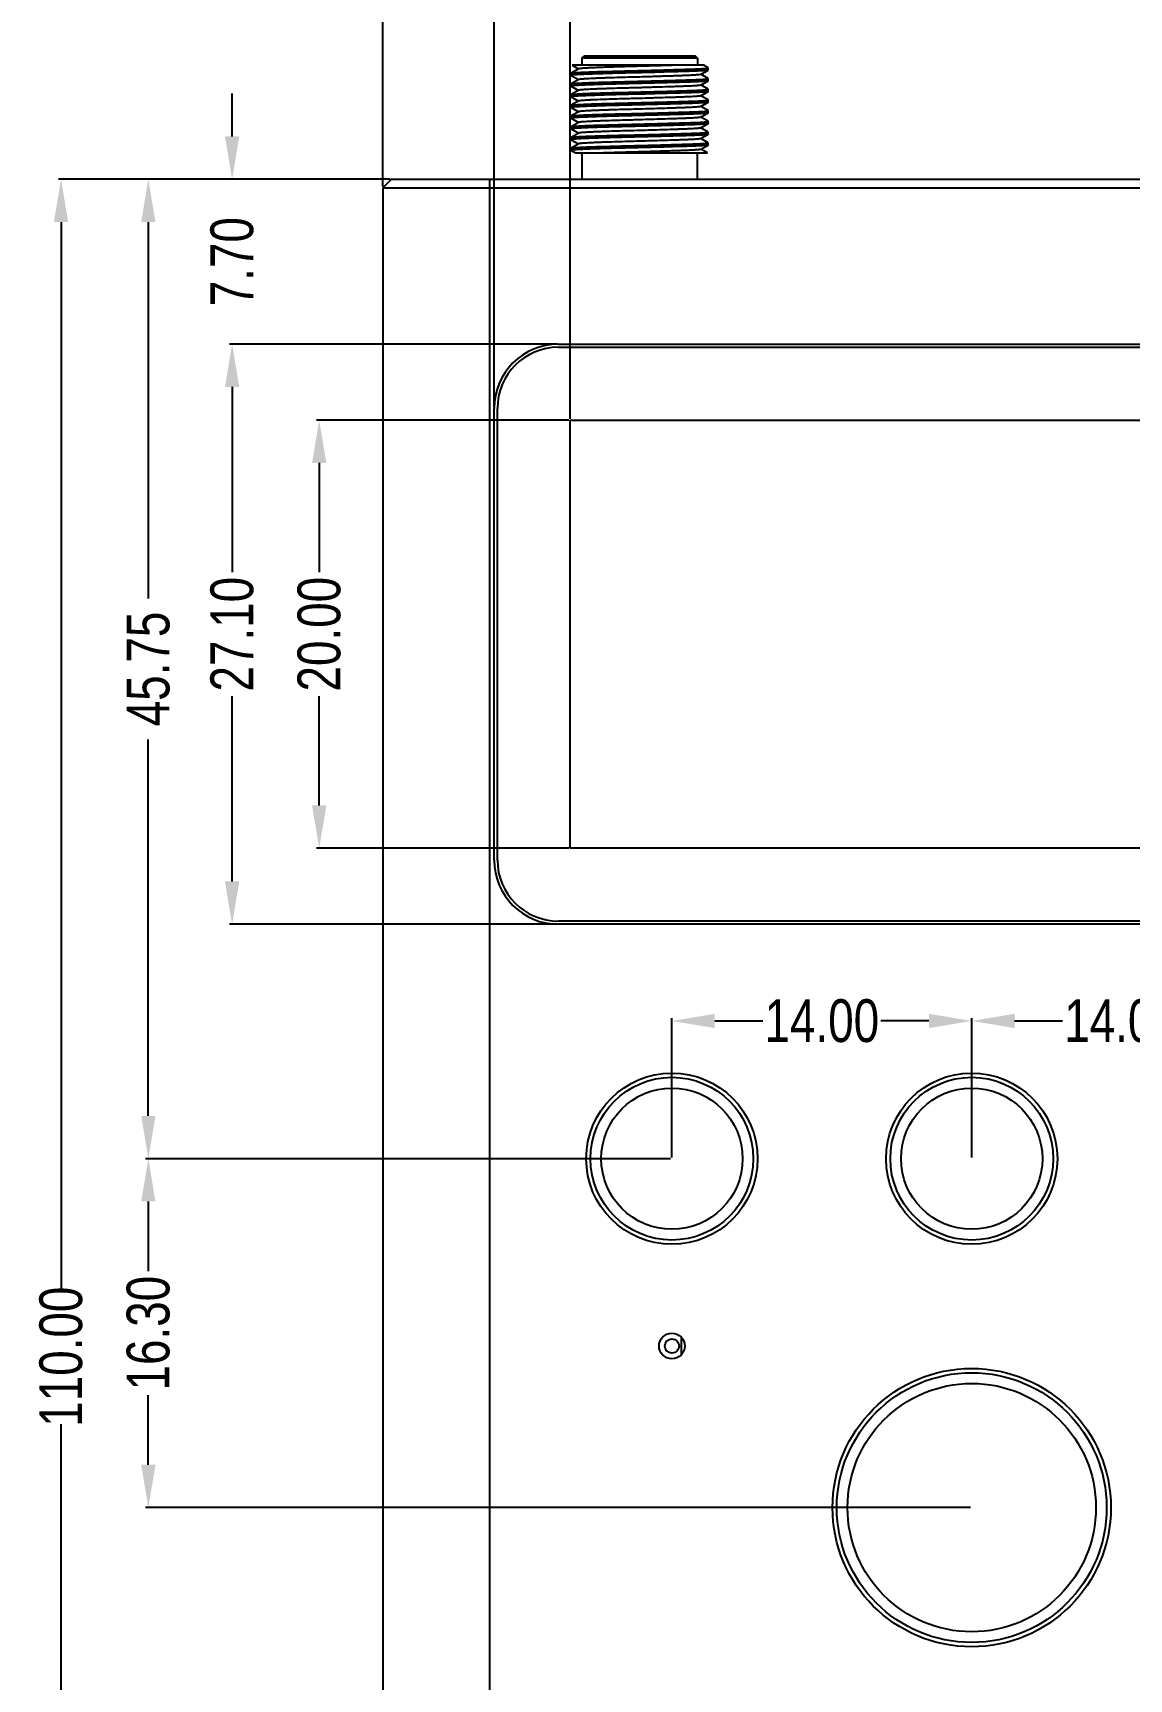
# Model space of a CAD drawing. Header units: inches. Extents: x 318 to 564, y -90 to 138.
# Drawn here: x 360.7 to 411.9, y -16 to 60.9 of the extents above; entities that cross this region are included whole.
import ezdxf

# ---------------------------------------------------------------- set-up
doc = ezdxf.new("R2010")
doc.units = ezdxf.units.IN
doc.header["$LTSCALE"] = 1.21
doc.header["$MEASUREMENT"] = 0
doc.header["$PDMODE"] = 3
doc.header["$PDSIZE"] = 0.3125
doc.layers.get('0').update_dxf_attribs({"linetype": 'CONTINUOUS'})
doc.layers.get('Defpoints').update_dxf_attribs({"linetype": 'CONTINUOUS'})
doc.layers.add('DIM', color=3, linetype='CONTINUOUS')
doc.layers.add('LAY0001', color=7, linetype='CONTINUOUS')
doc.styles.get("Standard").update_dxf_attribs({"font": 'txt', "width": 0.8})
doc.dimstyles.get("Standard").update_dxf_attribs({"dimtxt": 0.15625, "dimasz": 0.1875, "dimexe": 0.125, "dimexo": 0.0625, "dimgap": 0.09, "dimtad": 0, "dimtih": 1, "dimtoh": 1, "dimzin": 4, "dimdsep": 46, "dimtxsty": 'STANDARD', "dimblk": '_FILLED', "dimblk1": '_FILLED', "dimblk2": '_FILLED', "dimcen": 0.09, "dimazin": 1, "dimtp": 0.01, "dimtm": 0.01, "dimtfac": 1, "dimtofl": 0, "dimtmove": 0, "dimatfit": 3, "dimldrblk": '_FILLED', "dimfxl": 1, "dimtolj": 1, "dimtzin": 4, "dimarcsym": 0})

# ---------------------------------------------------------------- blocks, each defined once
blk = doc.blocks.new('_FILLED')
at = {"color": 0, "linetype": 'ByBlock'}
blk.add_solid([(0, 0), (-1, 0.167), (-1, -0.167)], dxfattribs=at)
blk = doc.blocks.new('*D10')
at = {"layer": 'Defpoints', "color": 0}
for p in [(377.431, 54.028), (369.993, 46.328), (385.231, 46.328)]:
    blk.add_point(p, dxfattribs=at)
at = {"layer": 'DIM', "color": 0, "lineweight": -2}
for p, q in [((369.993, 56.028), (369.993, 58.028)), ((377.368, 54.028), (369.868, 54.028)), ((385.168, 46.328), (369.868, 46.328)), ((369.993, 44.328), (369.993, 42.328))]:
    blk.add_line(p, q, dxfattribs=at)
at = {"layer": 'DIM', "color": 0, "lineweight": -2, "xscale": 2, "yscale": 2, "zscale": 2}
for p, rotation in [((369.993, 54.028), 270), ((369.993, 46.328), 90)]:
    blk.add_blockref('_FILLED', p, dxfattribs=dict(at, rotation=rotation))
at = {"layer": 'DIM', "color": 0, "insert": (369.993, 50.178), "char_height": 2, "attachment_point": 5, "rotation": 90}
blk.add_mtext('\\A1;7.70', dxfattribs=at)
blk = doc.blocks.new('*D11')
at = {"layer": 'Defpoints', "color": 0}
for p in [(385.781, 42.778), (374.06, 22.778), (385.781, 22.778)]:
    blk.add_point(p, dxfattribs=at)
at = {"layer": 'DIM', "color": 0, "lineweight": -2}
for p, q in [((385.718, 42.778), (373.935, 42.778)), ((374.06, 40.778), (374.06, 35.668)), ((374.06, 24.778), (374.06, 29.888)), ((385.718, 22.778), (373.935, 22.778))]:
    blk.add_line(p, q, dxfattribs=at)
at = {"layer": 'DIM', "color": 0, "lineweight": -2, "xscale": 2, "yscale": 2, "zscale": 2}
for p, rotation in [((374.06, 42.778), 90), ((374.06, 22.778), 270)]:
    blk.add_blockref('_FILLED', p, dxfattribs=dict(at, rotation=rotation))
at = {"layer": 'DIM', "color": 0, "insert": (374.06, 32.778), "char_height": 2, "attachment_point": 5, "rotation": 90}
blk.add_mtext('\\A1;20.00', dxfattribs=at)
blk = doc.blocks.new('*D12')
at = {"layer": 'Defpoints', "color": 0}
for p in [(385.231, 46.328), (369.993, 19.228), (385.231, 19.228)]:
    blk.add_point(p, dxfattribs=at)
at = {"layer": 'DIM', "color": 0, "lineweight": -2}
for p, q in [((385.168, 46.328), (369.868, 46.328)), ((369.993, 44.328), (369.993, 35.668)), ((369.993, 21.228), (369.993, 29.888)), ((385.168, 19.228), (369.868, 19.228))]:
    blk.add_line(p, q, dxfattribs=at)
at = {"layer": 'DIM', "color": 0, "lineweight": -2, "xscale": 2, "yscale": 2, "zscale": 2}
for p, rotation in [((369.993, 46.328), 90), ((369.993, 19.228), 270)]:
    blk.add_blockref('_FILLED', p, dxfattribs=dict(at, rotation=rotation))
at = {"layer": 'DIM', "color": 0, "insert": (369.993, 32.778), "char_height": 2, "attachment_point": 5, "rotation": 90}
blk.add_mtext('\\A1;27.10', dxfattribs=at)
blk = doc.blocks.new('*D13')
at = {"layer": 'Defpoints', "color": 0}
for p in [(366.081, 54.028), (377.431, 54.028), (390.531, 8.278)]:
    blk.add_point(p, dxfattribs=at)
at = {"layer": 'DIM', "color": 0, "lineweight": -2}
for p, q in [((377.368, 54.028), (365.956, 54.028)), ((366.081, 52.028), (366.081, 34.443)), ((366.081, 10.278), (366.081, 27.863)), ((390.468, 8.278), (365.956, 8.278))]:
    blk.add_line(p, q, dxfattribs=at)
at = {"layer": 'DIM', "color": 0, "lineweight": -2, "xscale": 2, "yscale": 2, "zscale": 2}
for p, rotation in [((366.081, 54.028), 90), ((366.081, 8.278), 270)]:
    blk.add_blockref('_FILLED', p, dxfattribs=dict(at, rotation=rotation))
at = {"layer": 'DIM', "color": 0, "insert": (366.081, 31.153), "char_height": 2, "attachment_point": 5, "rotation": 90}
blk.add_mtext('\\A1;45.75', dxfattribs=at)
blk = doc.blocks.new('*D80')
at = {"layer": 'Defpoints', "color": 0}
for p in [(366.081, 8.278), (390.531, 8.278), (404.531, -8.022)]:
    blk.add_point(p, dxfattribs=at)
at = {"layer": 'DIM', "color": 0, "lineweight": -2}
for p, q in [((390.468, 8.278), (365.956, 8.278)), ((366.081, 6.278), (366.081, 3.018)), ((366.081, -6.022), (366.081, -2.762)), ((404.468, -8.022), (365.956, -8.022))]:
    blk.add_line(p, q, dxfattribs=at)
at = {"layer": 'DIM', "color": 0, "lineweight": -2, "xscale": 2, "yscale": 2, "zscale": 2}
for p, rotation in [((366.081, 8.278), 90), ((366.081, -8.022), 270)]:
    blk.add_blockref('_FILLED', p, dxfattribs=dict(at, rotation=rotation))
at = {"layer": 'DIM', "color": 0, "insert": (366.081, 0.128), "char_height": 2, "attachment_point": 5, "rotation": 90}
blk.add_mtext('\\A1;16.30', dxfattribs=at)
blk = doc.blocks.new('*D81')
at = {"layer": 'Defpoints', "color": 0}
for p in [(377.431, 54.028), (362.005, -55.972), (377.431, -55.972)]:
    blk.add_point(p, dxfattribs=at)
at = {"layer": 'DIM', "color": 0, "lineweight": -2}
for p, q in [((377.368, 54.028), (361.88, 54.028)), ((362.005, 52.028), (362.005, 2.184)), ((362.005, -53.972), (362.005, -4.129)), ((377.368, -55.972), (361.88, -55.972))]:
    blk.add_line(p, q, dxfattribs=at)
at = {"layer": 'DIM', "color": 0, "lineweight": -2, "xscale": 2, "yscale": 2, "zscale": 2}
for p, rotation in [((362.005, 54.028), 90), ((362.005, -55.972), 270)]:
    blk.add_blockref('_FILLED', p, dxfattribs=dict(at, rotation=rotation))
at = {"layer": 'DIM', "color": 0, "insert": (362.005, -0.972), "char_height": 2, "attachment_point": 5, "rotation": 90}
blk.add_mtext('\\A1;110.00', dxfattribs=at)
blk = doc.blocks.new('*D82')
at = {"layer": 'Defpoints', "color": 0}
for p in [(423.281, 62.775), (385.781, 42.778), (423.281, 42.778)]:
    blk.add_point(p, dxfattribs=at)
at = {"layer": 'DIM', "color": 0, "lineweight": -2}
for p, q in [((385.781, 42.84), (385.781, 62.9)), ((387.781, 62.775), (401.374, 62.775)), ((421.281, 62.775), (407.687, 62.775)), ((423.281, 42.84), (423.281, 62.9))]:
    blk.add_line(p, q, dxfattribs=at)
at = {"layer": 'DIM', "color": 0, "lineweight": -2, "xscale": 2, "yscale": 2, "zscale": 2, "rotation": 180}
blk.add_blockref('_FILLED', (385.781, 62.775), dxfattribs=at)
at = {"layer": 'DIM', "color": 0, "lineweight": -2, "xscale": 2, "yscale": 2, "zscale": 2}
blk.add_blockref('_FILLED', (423.281, 62.775), dxfattribs=at)
at = {"layer": 'DIM', "color": 0, "insert": (404.531, 62.775), "char_height": 2, "attachment_point": 5}
blk.add_mtext('\\A1;37.50', dxfattribs=at)
blk = doc.blocks.new('*D83')
at = {"layer": 'Defpoints', "color": 0}
for p in [(426.831, 65.906), (382.231, 43.328), (426.831, 43.328)]:
    blk.add_point(p, dxfattribs=at)
at = {"layer": 'DIM', "color": 0, "lineweight": -2}
for p, q in [((382.231, 43.39), (382.231, 66.031)), ((384.231, 65.906), (401.374, 65.906)), ((424.831, 65.906), (407.687, 65.906)), ((426.831, 43.39), (426.831, 66.031))]:
    blk.add_line(p, q, dxfattribs=at)
at = {"layer": 'DIM', "color": 0, "lineweight": -2, "xscale": 2, "yscale": 2, "zscale": 2, "rotation": 180}
blk.add_blockref('_FILLED', (382.231, 65.906), dxfattribs=at)
at = {"layer": 'DIM', "color": 0, "lineweight": -2, "xscale": 2, "yscale": 2, "zscale": 2}
blk.add_blockref('_FILLED', (426.831, 65.906), dxfattribs=at)
at = {"layer": 'DIM', "color": 0, "insert": (404.531, 65.906), "char_height": 2, "attachment_point": 5}
blk.add_mtext('\\A1;44.60', dxfattribs=at)
blk = doc.blocks.new('*D84')
at = {"layer": 'Defpoints', "color": 0}
for p in [(432.031, 69.852), (377.031, 53.628), (432.031, 53.628)]:
    blk.add_point(p, dxfattribs=at)
at = {"layer": 'DIM', "color": 0, "lineweight": -2}
for p, q in [((377.031, 53.69), (377.031, 69.977)), ((432.031, 53.69), (432.031, 69.977)), ((379.031, 69.852), (401.507, 69.852)), ((430.031, 69.852), (407.554, 69.852))]:
    blk.add_line(p, q, dxfattribs=at)
at = {"layer": 'DIM', "color": 0, "lineweight": -2, "xscale": 2, "yscale": 2, "zscale": 2, "rotation": 180}
blk.add_blockref('_FILLED', (377.031, 69.852), dxfattribs=at)
at = {"layer": 'DIM', "color": 0, "lineweight": -2, "xscale": 2, "yscale": 2, "zscale": 2}
blk.add_blockref('_FILLED', (432.031, 69.852), dxfattribs=at)
at = {"layer": 'DIM', "color": 0, "insert": (404.531, 69.852), "char_height": 2, "attachment_point": 5}
blk.add_mtext('\\A1;55.00', dxfattribs=at)
blk = doc.blocks.new('*D85')
at = {"layer": 'Defpoints', "color": 0}
for p in [(404.531, 14.712), (390.531, 8.278), (404.531, 8.278)]:
    blk.add_point(p, dxfattribs=at)
at = {"layer": 'DIM', "color": 0, "lineweight": -2}
for p, q in [((390.531, 8.34), (390.531, 14.837)), ((392.531, 14.712), (394.774, 14.712)), ((402.531, 14.712), (400.287, 14.712)), ((404.531, 8.34), (404.531, 14.837))]:
    blk.add_line(p, q, dxfattribs=at)
at = {"layer": 'DIM', "color": 0, "lineweight": -2, "xscale": 2, "yscale": 2, "zscale": 2, "rotation": 180}
blk.add_blockref('_FILLED', (390.531, 14.712), dxfattribs=at)
at = {"layer": 'DIM', "color": 0, "lineweight": -2, "xscale": 2, "yscale": 2, "zscale": 2}
blk.add_blockref('_FILLED', (404.531, 14.712), dxfattribs=at)
at = {"layer": 'DIM', "color": 0, "insert": (397.531, 14.712), "char_height": 2, "attachment_point": 5}
blk.add_mtext('\\A1;14.00', dxfattribs=at)
blk = doc.blocks.new('*D86')
at = {"layer": 'Defpoints', "color": 0}
for p in [(418.531, 14.712), (404.531, 8.278), (418.531, 8.278)]:
    blk.add_point(p, dxfattribs=at)
at = {"layer": 'DIM', "color": 0, "lineweight": -2}
for p, q in [((404.531, 8.34), (404.531, 14.837)), ((406.531, 14.712), (408.774, 14.712)), ((416.531, 14.712), (414.287, 14.712)), ((418.531, 8.34), (418.531, 14.837))]:
    blk.add_line(p, q, dxfattribs=at)
at = {"layer": 'DIM', "color": 0, "lineweight": -2, "xscale": 2, "yscale": 2, "zscale": 2, "rotation": 180}
blk.add_blockref('_FILLED', (404.531, 14.712), dxfattribs=at)
at = {"layer": 'DIM', "color": 0, "lineweight": -2, "xscale": 2, "yscale": 2, "zscale": 2}
blk.add_blockref('_FILLED', (418.531, 14.712), dxfattribs=at)
at = {"layer": 'DIM', "color": 0, "insert": (411.531, 14.712), "char_height": 2, "attachment_point": 5}
blk.add_mtext('\\A1;14.00', dxfattribs=at)

msp = doc.modelspace()

# ---------------------------------------------------------------- linework, layer by layer
at = {"color": 7, "linetype": 'Continuous'}
for p, q in [((385.872, 59.356), (386.174, 59.182)), ((392.018, 59.356), (385.872, 59.356)), ((386.331, 59.678), (386.431, 59.778)), ((386.331, 59.678), (386.331, 59.356)), ((391.731, 59.678), (386.331, 59.678)), ((391.631, 59.778), (386.431, 59.778)), ((391.731, 59.678), (391.631, 59.778)), ((391.731, 59.678), (391.731, 59.356)), ((392.228, 59.235), (392.019, 59.356)), ((392.231, 59.232), (392.228, 59.235)), ((392.231, 59.132), (392.231, 59.232)), ((385.831, 58.982), (385.834, 58.985)), ((385.831, 58.882), (385.831, 58.982)), ((385.831, 58.882), (385.834, 58.878)), ((385.831, 58.482), (385.834, 58.485)), ((385.831, 58.382), (385.831, 58.482)), ((386.18, 59.186), (385.834, 58.985)), ((385.834, 58.878), (386.174, 58.682)), ((386.18, 58.686), (385.834, 58.485)), ((391.881, 58.928), (392.228, 59.128)), ((391.881, 58.428), (392.228, 58.628)), ((392.228, 58.735), (391.888, 58.932)), ((392.231, 59.132), (392.228, 59.128)), ((392.231, 58.732), (392.228, 58.735)), ((392.231, 58.632), (392.228, 58.628)), ((392.231, 58.632), (392.231, 58.732)), ((385.831, 58.382), (385.834, 58.378)), ((385.831, 57.982), (385.834, 57.985)), ((385.831, 57.882), (385.831, 57.982)), ((385.831, 57.882), (385.834, 57.878)), ((385.834, 58.378), (386.174, 58.182)), ((386.18, 58.186), (385.834, 57.985)), ((385.834, 57.878), (386.174, 57.682)), ((386.18, 57.686), (385.834, 57.485)), ((391.881, 57.928), (392.228, 58.128)), ((392.228, 58.235), (391.888, 58.432)), ((392.228, 57.735), (391.888, 57.932)), ((392.231, 58.232), (392.228, 58.235)), ((392.231, 58.132), (392.228, 58.128)), ((392.231, 57.732), (392.228, 57.735)), ((392.231, 58.132), (392.231, 58.232)), ((392.231, 57.632), (392.231, 57.732)), ((385.831, 57.482), (385.834, 57.485)), ((385.831, 57.382), (385.831, 57.482)), ((385.831, 57.382), (385.834, 57.378)), ((385.831, 56.982), (385.834, 56.985)), ((385.831, 56.882), (385.831, 56.982)), ((385.834, 57.378), (386.174, 57.182)), ((386.18, 57.186), (385.834, 56.985)), ((391.881, 57.428), (392.228, 57.628)), ((391.881, 56.928), (392.228, 57.128)), ((392.228, 57.235), (391.888, 57.432)), ((392.228, 56.735), (391.888, 56.932)), ((392.231, 57.632), (392.228, 57.628)), ((392.231, 57.232), (392.228, 57.235)), ((392.231, 57.132), (392.228, 57.128)), ((392.231, 57.132), (392.231, 57.232)), ((385.831, 56.882), (385.834, 56.878)), ((385.831, 56.482), (385.834, 56.485)), ((385.831, 56.382), (385.831, 56.482)), ((385.831, 56.382), (385.834, 56.378)), ((385.834, 56.878), (386.174, 56.682)), ((386.18, 56.686), (385.834, 56.485)), ((385.834, 56.378), (386.174, 56.182)), ((386.18, 56.186), (385.834, 55.985)), ((391.881, 56.428), (392.228, 56.628)), ((392.228, 56.235), (391.888, 56.432)), ((392.231, 56.732), (392.228, 56.735)), ((392.231, 56.632), (392.228, 56.628)), ((392.231, 56.232), (392.228, 56.235)), ((392.231, 56.632), (392.231, 56.732)), ((392.231, 56.132), (392.231, 56.232)), ((385.831, 55.982), (385.834, 55.985)), ((385.831, 55.882), (385.831, 55.982)), ((385.831, 55.882), (385.834, 55.878)), ((385.831, 55.482), (385.834, 55.485)), ((385.831, 55.382), (385.831, 55.482)), ((385.831, 55.382), (385.834, 55.378)), ((385.834, 55.878), (386.174, 55.682)), ((386.18, 55.686), (385.834, 55.485)), ((385.834, 55.378), (386.045, 55.256)), ((391.881, 55.928), (392.228, 56.128)), ((391.881, 55.428), (392.228, 55.628)), ((392.228, 55.735), (391.888, 55.932)), ((392.192, 55.256), (391.888, 55.432)), ((392.231, 56.132), (392.228, 56.128)), ((392.231, 55.732), (392.228, 55.735)), ((392.231, 55.632), (392.228, 55.628)), ((392.231, 55.632), (392.231, 55.732)), ((386.045, 55.256), (392.192, 55.256)), ((386.331, 55.256), (386.331, 54.028)), ((391.731, 54.028), (391.731, 55.256)), ((377.431, 54.028), (377.031, 53.628)), ((377.431, 54.028), (431.631, 54.028)), ((382.031, -55.972), (382.031, 54.028)), ((377.031, 53.628), (377.031, -55.572)), ((377.031, 53.628), (432.031, 53.628)), ((385.231, 46.328), (423.831, 46.328)), ((385.231, 46.178), (423.831, 46.178)), ((382.231, 22.228), (382.231, 43.328)), ((382.381, 22.228), (382.381, 43.328)), ((385.781, 22.778), (385.781, 42.778)), ((385.781, 42.778), (423.281, 42.778)), ((423.281, 22.778), (385.781, 22.778)), ((423.831, 19.378), (385.231, 19.378)), ((423.831, 19.228), (385.231, 19.228))]:
    msp.add_line(p, q, dxfattribs=at)
for centre, radius in [((390.531, 8.278), 4), ((390.531, 8.278), 3.8), ((390.531, 8.278), 3.3), ((404.531, 8.278), 4), ((404.531, 8.278), 3.8), ((404.531, 8.278), 3.3), ((390.531, -0.472), 0.6), ((404.531, -8.022), 6.5), ((404.531, -8.022), 6.3), ((404.531, -8.022), 5.8)]:
    msp.add_circle(centre, radius, dxfattribs=at)
for centre, radius, start, end in [((385.231, 43.328), 3, 90, 180), ((385.231, 43.328), 2.85, 90, 180), ((385.231, 22.228), 3, 180, 270), ((385.231, 22.228), 2.85, 180, 270)]:
    msp.add_arc(centre, radius, start, end, dxfattribs=at)
for points, knots in [([(385.834, 58.985), (385.837, 58.987), (385.846, 58.99), (385.864, 58.993), (385.89, 58.997), (385.922, 59), (385.962, 59.004), (386.03, 59.009), (386.131, 59.015), (386.274, 59.023), (386.442, 59.031), (386.634, 59.039), (386.849, 59.047), (387.084, 59.055), (387.432, 59.065), (387.9, 59.078), (388.489, 59.092), (389.099, 59.107), (389.705, 59.123), (390.199, 59.136), (390.576, 59.147), (390.838, 59.155), (391.084, 59.162), (391.31, 59.169), (391.516, 59.176), (391.697, 59.183), (391.854, 59.191), (391.968, 59.198), (392.046, 59.203), (392.094, 59.207), (392.135, 59.211), (392.168, 59.215), (392.194, 59.219), (392.214, 59.223), (392.225, 59.226), (392.231, 59.23), (392.231, 59.232)], [0, 0, 0, 0, 0.001729, 0.004578, 0.008567, 0.013696, 0.019957, 0.027338, 0.045393, 0.067696, 0.09404, 0.124182, 0.157836, 0.194691, 0.2344, 0.320868, 0.414011, 0.510358, 0.606306, 0.698268, 0.741672, 0.782807, 0.821289, 0.856759, 0.888886, 0.917372, 0.941952, 0.962397, 0.971009, 0.978521, 0.984915, 0.99018, 0.994306, 0.997291, 0.999151, 1, 1, 1, 1]), ([(390.687, 59.356), (390.462, 59.348), (389.99, 59.333), (389.264, 59.312), (388.639, 59.294), (388.144, 59.282), (387.792, 59.271), (387.463, 59.261), (387.161, 59.25), (386.893, 59.239), (386.693, 59.229), (386.553, 59.222), (386.465, 59.216), (386.387, 59.211), (386.322, 59.206), (386.269, 59.202), (386.228, 59.197), (386.202, 59.193), (386.187, 59.189), (386.182, 59.187), (386.18, 59.186)], [0, 0, 0, 0, 0.149435, 0.314378, 0.483088, 0.565096, 0.643538, 0.717082, 0.784342, 0.844165, 0.895475, 0.917639, 0.937341, 0.954502, 0.969041, 0.980885, 0.989991, 0.996348, 0.998505, 1, 1, 1, 1]), ([(392.228, 59.128), (392.224, 59.126), (392.215, 59.123), (392.197, 59.12), (392.171, 59.116), (392.139, 59.112), (392.099, 59.108), (392.031, 59.102), (391.929, 59.095), (391.787, 59.088), (391.619, 59.08), (391.426, 59.073), (391.211, 59.066), (390.976, 59.059), (390.628, 59.048), (390.16, 59.035), (389.571, 59.019), (388.962, 59.003), (388.355, 58.989), (387.862, 58.977), (387.485, 58.967), (387.222, 58.959), (386.977, 58.951), (386.751, 58.943), (386.546, 58.935), (386.364, 58.927), (386.207, 58.919), (386.093, 58.913), (386.015, 58.908), (385.967, 58.904), (385.926, 58.901), (385.893, 58.897), (385.867, 58.894), (385.848, 58.89), (385.837, 58.887), (385.831, 58.884), (385.831, 58.882)], [0, 0, 0, 0, 0.001751, 0.004621, 0.008633, 0.013783, 0.020062, 0.02746, 0.045544, 0.067869, 0.094228, 0.124379, 0.158039, 0.194896, 0.234607, 0.321078, 0.414221, 0.510554, 0.606475, 0.698405, 0.741793, 0.782917, 0.821391, 0.856856, 0.888978, 0.917458, 0.94203, 0.962464, 0.97107, 0.978574, 0.984959, 0.990214, 0.994331, 0.997307, 0.999159, 1, 1, 1, 1]), ([(392.228, 58.628), (392.224, 58.626), (392.215, 58.623), (392.197, 58.62), (392.171, 58.616), (392.139, 58.612), (392.099, 58.608), (392.031, 58.602), (391.929, 58.595), (391.787, 58.588), (391.619, 58.58), (391.426, 58.573), (391.211, 58.566), (390.976, 58.559), (390.628, 58.548), (390.16, 58.535), (389.571, 58.519), (388.962, 58.503), (388.355, 58.489), (387.862, 58.477), (387.485, 58.467), (387.222, 58.459), (386.977, 58.451), (386.751, 58.443), (386.546, 58.435), (386.364, 58.427), (386.207, 58.419), (386.093, 58.413), (386.015, 58.408), (385.967, 58.404), (385.926, 58.401), (385.893, 58.397), (385.867, 58.394), (385.848, 58.39), (385.837, 58.387), (385.831, 58.384), (385.831, 58.382)], [0, 0, 0, 0, 0.001751, 0.004621, 0.008633, 0.013783, 0.020062, 0.02746, 0.045544, 0.067869, 0.094228, 0.124379, 0.158039, 0.194896, 0.234607, 0.321078, 0.414221, 0.510554, 0.606475, 0.698405, 0.741793, 0.782917, 0.821391, 0.856856, 0.888978, 0.917458, 0.94203, 0.962464, 0.97107, 0.978574, 0.984959, 0.990214, 0.994331, 0.997307, 0.999159, 1, 1, 1, 1]), ([(385.834, 58.485), (385.837, 58.487), (385.846, 58.49), (385.864, 58.493), (385.89, 58.497), (385.922, 58.5), (385.962, 58.504), (386.03, 58.509), (386.131, 58.515), (386.274, 58.523), (386.442, 58.531), (386.634, 58.539), (386.849, 58.547), (387.084, 58.555), (387.432, 58.565), (387.9, 58.578), (388.489, 58.592), (389.099, 58.607), (389.705, 58.623), (390.199, 58.636), (390.576, 58.647), (390.838, 58.655), (391.084, 58.662), (391.31, 58.669), (391.516, 58.676), (391.697, 58.683), (391.854, 58.691), (391.968, 58.698), (392.046, 58.703), (392.094, 58.707), (392.135, 58.711), (392.168, 58.715), (392.194, 58.719), (392.214, 58.723), (392.225, 58.726), (392.231, 58.73), (392.231, 58.732)], [0, 0, 0, 0, 0.001729, 0.004578, 0.008567, 0.013696, 0.019957, 0.027338, 0.045393, 0.067696, 0.09404, 0.124182, 0.157836, 0.194691, 0.2344, 0.320868, 0.414011, 0.510358, 0.606306, 0.698268, 0.741672, 0.782807, 0.821289, 0.856759, 0.888886, 0.917372, 0.941952, 0.962397, 0.971009, 0.978521, 0.984915, 0.99018, 0.994306, 0.997291, 0.999151, 1, 1, 1, 1]), ([(391.881, 58.928), (391.878, 58.926), (391.869, 58.923), (391.853, 58.919), (391.83, 58.916), (391.801, 58.912), (391.766, 58.908), (391.706, 58.902), (391.617, 58.895), (391.493, 58.888), (391.346, 58.88), (391.179, 58.873), (390.992, 58.867), (390.787, 58.859), (390.567, 58.852), (390.332, 58.844), (390.086, 58.837), (389.831, 58.829), (389.477, 58.818), (389.029, 58.805), (388.496, 58.791), (387.982, 58.777), (387.575, 58.764), (387.272, 58.754), (387.067, 58.746), (386.881, 58.738), (386.713, 58.73), (386.567, 58.722), (386.443, 58.715), (386.354, 58.709), (386.295, 58.704), (386.26, 58.7), (386.231, 58.697), (386.208, 58.694), (386.192, 58.69), (386.183, 58.687), (386.181, 58.685)], [0, 0, 0, 0, 0.001852, 0.004775, 0.008799, 0.013931, 0.020164, 0.027477, 0.045243, 0.067095, 0.092892, 0.122343, 0.155175, 0.191178, 0.229975, 0.271167, 0.314449, 0.359413, 0.405641, 0.500232, 0.594818, 0.685973, 0.770421, 0.809173, 0.845139, 0.877981, 0.907404, 0.933119, 0.95498, 0.972734, 0.979995, 0.986184, 0.991294, 0.995299, 0.998192, 1, 1, 1, 1]), ([(392.228, 58.128), (392.224, 58.126), (392.215, 58.123), (392.197, 58.12), (392.171, 58.116), (392.139, 58.112), (392.099, 58.108), (392.031, 58.102), (391.929, 58.095), (391.787, 58.088), (391.619, 58.08), (391.426, 58.073), (391.211, 58.066), (390.976, 58.059), (390.628, 58.048), (390.16, 58.035), (389.571, 58.019), (388.962, 58.003), (388.355, 57.989), (387.862, 57.977), (387.485, 57.967), (387.222, 57.959), (386.977, 57.951), (386.751, 57.943), (386.546, 57.935), (386.364, 57.927), (386.207, 57.919), (386.093, 57.913), (386.015, 57.908), (385.967, 57.904), (385.926, 57.901), (385.893, 57.897), (385.867, 57.894), (385.848, 57.89), (385.837, 57.887), (385.831, 57.884), (385.831, 57.882)], [0, 0, 0, 0, 0.001751, 0.004621, 0.008633, 0.013783, 0.020062, 0.02746, 0.045544, 0.067869, 0.094228, 0.124379, 0.158039, 0.194896, 0.234607, 0.321078, 0.414221, 0.510554, 0.606475, 0.698405, 0.741793, 0.782917, 0.821391, 0.856856, 0.888978, 0.917458, 0.94203, 0.962464, 0.97107, 0.978574, 0.984959, 0.990214, 0.994331, 0.997307, 0.999159, 1, 1, 1, 1]), ([(385.834, 57.985), (385.837, 57.987), (385.846, 57.99), (385.864, 57.993), (385.89, 57.997), (385.922, 58), (385.962, 58.004), (386.03, 58.009), (386.131, 58.015), (386.274, 58.023), (386.442, 58.031), (386.634, 58.039), (386.849, 58.047), (387.084, 58.055), (387.432, 58.065), (387.9, 58.078), (388.489, 58.092), (389.099, 58.107), (389.705, 58.123), (390.199, 58.136), (390.576, 58.147), (390.838, 58.155), (391.084, 58.162), (391.31, 58.169), (391.516, 58.176), (391.697, 58.183), (391.854, 58.191), (391.968, 58.198), (392.046, 58.203), (392.094, 58.207), (392.135, 58.211), (392.168, 58.215), (392.194, 58.219), (392.214, 58.223), (392.225, 58.226), (392.231, 58.23), (392.231, 58.232)], [0, 0, 0, 0, 0.001729, 0.004578, 0.008567, 0.013696, 0.019957, 0.027338, 0.045393, 0.067696, 0.09404, 0.124182, 0.157836, 0.194691, 0.2344, 0.320868, 0.414011, 0.510358, 0.606306, 0.698268, 0.741672, 0.782807, 0.821289, 0.856759, 0.888886, 0.917372, 0.941952, 0.962397, 0.971009, 0.978521, 0.984915, 0.99018, 0.994306, 0.997291, 0.999151, 1, 1, 1, 1]), ([(385.834, 57.485), (385.837, 57.487), (385.846, 57.49), (385.864, 57.493), (385.89, 57.497), (385.922, 57.5), (385.962, 57.504), (386.03, 57.509), (386.131, 57.515), (386.274, 57.523), (386.442, 57.531), (386.634, 57.539), (386.849, 57.547), (387.084, 57.555), (387.432, 57.565), (387.9, 57.578), (388.489, 57.592), (389.099, 57.607), (389.705, 57.623), (390.199, 57.636), (390.576, 57.647), (390.838, 57.655), (391.084, 57.662), (391.31, 57.669), (391.516, 57.676), (391.697, 57.683), (391.854, 57.691), (391.968, 57.698), (392.046, 57.703), (392.094, 57.707), (392.135, 57.711), (392.168, 57.715), (392.194, 57.719), (392.214, 57.723), (392.225, 57.726), (392.231, 57.73), (392.231, 57.732)], [0, 0, 0, 0, 0.001729, 0.004578, 0.008567, 0.013696, 0.019957, 0.027338, 0.045393, 0.067696, 0.09404, 0.124182, 0.157836, 0.194691, 0.2344, 0.320868, 0.414011, 0.510358, 0.606306, 0.698268, 0.741672, 0.782807, 0.821289, 0.856759, 0.888886, 0.917372, 0.941952, 0.962397, 0.971009, 0.978521, 0.984915, 0.99018, 0.994306, 0.997291, 0.999151, 1, 1, 1, 1]), ([(391.881, 58.428), (391.878, 58.426), (391.869, 58.423), (391.852, 58.419), (391.83, 58.415), (391.801, 58.412), (391.766, 58.408), (391.706, 58.402), (391.617, 58.395), (391.493, 58.388), (391.346, 58.381), (391.179, 58.373), (390.992, 58.367), (390.787, 58.359), (390.485, 58.349), (390.165, 58.339), (389.83, 58.328), (389.568, 58.321), (389.3, 58.313), (389.029, 58.305), (388.759, 58.298), (388.406, 58.288), (387.982, 58.277), (387.575, 58.264), (387.272, 58.254), (387.067, 58.246), (386.881, 58.238), (386.713, 58.23), (386.567, 58.222), (386.443, 58.215), (386.354, 58.209), (386.295, 58.204), (386.26, 58.2), (386.231, 58.197), (386.208, 58.194), (386.192, 58.19), (386.183, 58.187), (386.18, 58.186)], [0, 0, 0, 0, 0.001887, 0.004852, 0.008872, 0.013955, 0.020131, 0.027426, 0.045288, 0.067152, 0.092887, 0.12235, 0.155198, 0.191198, 0.229983, 0.314461, 0.359427, 0.405649, 0.452725, 0.500234, 0.547741, 0.594822, 0.685972, 0.770422, 0.809163, 0.845129, 0.877973, 0.90738, 0.933121, 0.954981, 0.972713, 0.97998, 0.986171, 0.991275, 0.995274, 0.998173, 1, 1, 1, 1]), ([(391.881, 57.928), (391.878, 57.926), (391.869, 57.923), (391.853, 57.919), (391.83, 57.916), (391.801, 57.912), (391.766, 57.908), (391.706, 57.902), (391.617, 57.896), (391.493, 57.888), (391.346, 57.88), (391.179, 57.873), (390.992, 57.866), (390.787, 57.859), (390.485, 57.849), (390.165, 57.839), (389.83, 57.829), (389.477, 57.818), (389.119, 57.807), (388.759, 57.798), (388.406, 57.788), (387.982, 57.777), (387.506, 57.762), (387.141, 57.749), (386.881, 57.738), (386.713, 57.73), (386.567, 57.723), (386.443, 57.715), (386.354, 57.709), (386.295, 57.704), (386.26, 57.7), (386.231, 57.697), (386.208, 57.694), (386.192, 57.69), (386.183, 57.687), (386.18, 57.686)], [0, 0, 0, 0, 0.001862, 0.004801, 0.008835, 0.013966, 0.020186, 0.027484, 0.045255, 0.067118, 0.092895, 0.122342, 0.155208, 0.191202, 0.229964, 0.314469, 0.359422, 0.40564, 0.500234, 0.547742, 0.594817, 0.685973, 0.770423, 0.845124, 0.877954, 0.907386, 0.93314, 0.954971, 0.972708, 0.979987, 0.986181, 0.991275, 0.995265, 0.998167, 1, 1, 1, 1]), ([(392.228, 57.628), (392.224, 57.626), (392.215, 57.623), (392.197, 57.62), (392.171, 57.616), (392.139, 57.612), (392.099, 57.608), (392.031, 57.602), (391.929, 57.595), (391.787, 57.588), (391.619, 57.58), (391.426, 57.573), (391.211, 57.566), (390.976, 57.559), (390.628, 57.548), (390.16, 57.535), (389.571, 57.519), (388.962, 57.503), (388.355, 57.489), (387.862, 57.477), (387.485, 57.467), (387.222, 57.459), (386.977, 57.451), (386.751, 57.443), (386.546, 57.435), (386.364, 57.427), (386.207, 57.419), (386.093, 57.413), (386.015, 57.408), (385.967, 57.404), (385.926, 57.401), (385.893, 57.397), (385.867, 57.394), (385.848, 57.39), (385.837, 57.387), (385.831, 57.384), (385.831, 57.382)], [0, 0, 0, 0, 0.001751, 0.004621, 0.008633, 0.013783, 0.020062, 0.02746, 0.045544, 0.067869, 0.094228, 0.124379, 0.158039, 0.194896, 0.234607, 0.321078, 0.414221, 0.510554, 0.606475, 0.698405, 0.741793, 0.782917, 0.821391, 0.856856, 0.888978, 0.917458, 0.94203, 0.962464, 0.97107, 0.978574, 0.984959, 0.990214, 0.994331, 0.997307, 0.999159, 1, 1, 1, 1]), ([(392.228, 57.128), (392.224, 57.126), (392.215, 57.123), (392.197, 57.12), (392.171, 57.116), (392.139, 57.112), (392.099, 57.108), (392.031, 57.102), (391.929, 57.095), (391.787, 57.088), (391.619, 57.08), (391.426, 57.073), (391.211, 57.066), (390.976, 57.059), (390.628, 57.048), (390.16, 57.035), (389.571, 57.019), (388.962, 57.003), (388.355, 56.989), (387.862, 56.977), (387.485, 56.967), (387.222, 56.959), (386.977, 56.951), (386.751, 56.943), (386.546, 56.935), (386.364, 56.927), (386.207, 56.919), (386.093, 56.913), (386.015, 56.908), (385.967, 56.904), (385.926, 56.901), (385.893, 56.897), (385.867, 56.894), (385.848, 56.89), (385.837, 56.887), (385.831, 56.884), (385.831, 56.882)], [0, 0, 0, 0, 0.001751, 0.004621, 0.008633, 0.013783, 0.020062, 0.02746, 0.045544, 0.067869, 0.094228, 0.124379, 0.158039, 0.194896, 0.234607, 0.321078, 0.414221, 0.510554, 0.606475, 0.698405, 0.741793, 0.782917, 0.821391, 0.856856, 0.888978, 0.917458, 0.94203, 0.962464, 0.97107, 0.978574, 0.984959, 0.990214, 0.994331, 0.997307, 0.999159, 1, 1, 1, 1]), ([(385.834, 56.985), (385.837, 56.987), (385.846, 56.99), (385.864, 56.993), (385.89, 56.997), (385.922, 57), (385.962, 57.004), (386.03, 57.009), (386.131, 57.015), (386.274, 57.023), (386.442, 57.031), (386.634, 57.039), (386.849, 57.047), (387.084, 57.055), (387.432, 57.065), (387.9, 57.078), (388.489, 57.092), (389.099, 57.107), (389.705, 57.123), (390.199, 57.136), (390.576, 57.147), (390.838, 57.155), (391.084, 57.162), (391.31, 57.169), (391.516, 57.176), (391.697, 57.183), (391.854, 57.191), (391.968, 57.198), (392.046, 57.203), (392.094, 57.207), (392.135, 57.211), (392.168, 57.215), (392.194, 57.219), (392.214, 57.223), (392.225, 57.226), (392.231, 57.23), (392.231, 57.232)], [0, 0, 0, 0, 0.001729, 0.004578, 0.008567, 0.013696, 0.019957, 0.027338, 0.045393, 0.067696, 0.09404, 0.124182, 0.157836, 0.194691, 0.2344, 0.320868, 0.414011, 0.510358, 0.606306, 0.698268, 0.741672, 0.782807, 0.821289, 0.856759, 0.888886, 0.917372, 0.941952, 0.962397, 0.971009, 0.978521, 0.984915, 0.99018, 0.994306, 0.997291, 0.999151, 1, 1, 1, 1]), ([(391.881, 57.428), (391.878, 57.426), (391.869, 57.423), (391.853, 57.419), (391.83, 57.416), (391.801, 57.412), (391.766, 57.408), (391.706, 57.402), (391.617, 57.395), (391.493, 57.388), (391.346, 57.38), (391.179, 57.373), (390.992, 57.366), (390.787, 57.359), (390.485, 57.349), (390.077, 57.336), (389.563, 57.321), (389.029, 57.305), (388.496, 57.291), (388.061, 57.279), (387.727, 57.269), (387.492, 57.261), (387.272, 57.254), (387.067, 57.246), (386.881, 57.238), (386.713, 57.23), (386.567, 57.223), (386.443, 57.215), (386.354, 57.209), (386.295, 57.204), (386.26, 57.2), (386.231, 57.197), (386.208, 57.194), (386.192, 57.19), (386.183, 57.187), (386.18, 57.186)], [0, 0, 0, 0, 0.001851, 0.004773, 0.008795, 0.01392, 0.020144, 0.027451, 0.045231, 0.067094, 0.09287, 0.12232, 0.15519, 0.191174, 0.229939, 0.314444, 0.405627, 0.50022, 0.594802, 0.685962, 0.729228, 0.770403, 0.809146, 0.845144, 0.877956, 0.907364, 0.933133, 0.954963, 0.972707, 0.979982, 0.986171, 0.991269, 0.995273, 0.998178, 1, 1, 1, 1]), ([(391.881, 56.928), (391.878, 56.926), (391.869, 56.923), (391.853, 56.919), (391.83, 56.916), (391.801, 56.912), (391.766, 56.908), (391.706, 56.902), (391.617, 56.895), (391.493, 56.888), (391.346, 56.88), (391.179, 56.873), (390.992, 56.866), (390.787, 56.859), (390.485, 56.849), (390.077, 56.836), (389.563, 56.82), (389.119, 56.808), (388.759, 56.798), (388.406, 56.788), (387.982, 56.777), (387.575, 56.764), (387.272, 56.754), (387.067, 56.746), (386.881, 56.738), (386.713, 56.73), (386.567, 56.723), (386.443, 56.715), (386.354, 56.709), (386.295, 56.704), (386.26, 56.701), (386.231, 56.697), (386.208, 56.694), (386.192, 56.69), (386.184, 56.687), (386.181, 56.685)], [0, 0, 0, 0, 0.001845, 0.004771, 0.0088, 0.013933, 0.02016, 0.027467, 0.045248, 0.067111, 0.092874, 0.122331, 0.155195, 0.191183, 0.229968, 0.314455, 0.405645, 0.500237, 0.547744, 0.594825, 0.685975, 0.77044, 0.809177, 0.845146, 0.877983, 0.9074, 0.933157, 0.954995, 0.97272, 0.980003, 0.98621, 0.991318, 0.995309, 0.998186, 1, 1, 1, 1]), ([(392.228, 56.628), (392.224, 56.626), (392.215, 56.623), (392.197, 56.62), (392.171, 56.616), (392.139, 56.612), (392.099, 56.608), (392.031, 56.602), (391.929, 56.595), (391.787, 56.588), (391.619, 56.58), (391.426, 56.573), (391.211, 56.566), (390.976, 56.559), (390.628, 56.548), (390.16, 56.535), (389.571, 56.519), (388.962, 56.503), (388.355, 56.489), (387.862, 56.477), (387.485, 56.467), (387.222, 56.459), (386.977, 56.451), (386.751, 56.443), (386.546, 56.435), (386.364, 56.427), (386.207, 56.419), (386.093, 56.413), (386.015, 56.408), (385.967, 56.404), (385.926, 56.401), (385.893, 56.397), (385.867, 56.394), (385.848, 56.39), (385.837, 56.387), (385.831, 56.384), (385.831, 56.382)], [0, 0, 0, 0, 0.001751, 0.004621, 0.008633, 0.013783, 0.020062, 0.02746, 0.045544, 0.067869, 0.094228, 0.124379, 0.158039, 0.194896, 0.234607, 0.321078, 0.414221, 0.510554, 0.606475, 0.698405, 0.741793, 0.782917, 0.821391, 0.856856, 0.888978, 0.917458, 0.94203, 0.962464, 0.97107, 0.978574, 0.984959, 0.990214, 0.994331, 0.997307, 0.999159, 1, 1, 1, 1]), ([(385.834, 56.485), (385.837, 56.487), (385.846, 56.49), (385.864, 56.493), (385.89, 56.497), (385.922, 56.5), (385.962, 56.504), (386.03, 56.509), (386.131, 56.515), (386.274, 56.523), (386.442, 56.531), (386.634, 56.539), (386.849, 56.547), (387.084, 56.555), (387.432, 56.565), (387.9, 56.578), (388.489, 56.592), (389.099, 56.607), (389.705, 56.623), (390.199, 56.636), (390.576, 56.647), (390.838, 56.655), (391.084, 56.662), (391.31, 56.669), (391.516, 56.676), (391.697, 56.683), (391.854, 56.691), (391.968, 56.698), (392.046, 56.703), (392.094, 56.707), (392.135, 56.711), (392.168, 56.715), (392.194, 56.719), (392.214, 56.723), (392.225, 56.726), (392.231, 56.73), (392.231, 56.732)], [0, 0, 0, 0, 0.001729, 0.004578, 0.008567, 0.013696, 0.019957, 0.027338, 0.045393, 0.067696, 0.09404, 0.124182, 0.157836, 0.194691, 0.2344, 0.320868, 0.414011, 0.510358, 0.606306, 0.698268, 0.741672, 0.782807, 0.821289, 0.856759, 0.888886, 0.917372, 0.941952, 0.962397, 0.971009, 0.978521, 0.984915, 0.99018, 0.994306, 0.997291, 0.999151, 1, 1, 1, 1]), ([(385.834, 55.985), (385.837, 55.987), (385.846, 55.99), (385.864, 55.993), (385.89, 55.997), (385.922, 56), (385.962, 56.004), (386.03, 56.009), (386.131, 56.015), (386.274, 56.023), (386.442, 56.031), (386.634, 56.039), (386.849, 56.047), (387.084, 56.055), (387.432, 56.065), (387.9, 56.078), (388.489, 56.092), (389.099, 56.107), (389.705, 56.123), (390.199, 56.136), (390.576, 56.147), (390.838, 56.155), (391.084, 56.162), (391.31, 56.169), (391.516, 56.176), (391.697, 56.183), (391.854, 56.191), (391.968, 56.198), (392.046, 56.203), (392.094, 56.207), (392.135, 56.211), (392.168, 56.215), (392.194, 56.219), (392.214, 56.223), (392.225, 56.226), (392.231, 56.23), (392.231, 56.232)], [0, 0, 0, 0, 0.001729, 0.004578, 0.008567, 0.013696, 0.019957, 0.027338, 0.045393, 0.067696, 0.09404, 0.124182, 0.157836, 0.194691, 0.2344, 0.320868, 0.414011, 0.510358, 0.606306, 0.698268, 0.741672, 0.782807, 0.821289, 0.856759, 0.888886, 0.917372, 0.941952, 0.962397, 0.971009, 0.978521, 0.984915, 0.99018, 0.994306, 0.997291, 0.999151, 1, 1, 1, 1]), ([(391.881, 56.428), (391.878, 56.426), (391.869, 56.423), (391.853, 56.419), (391.83, 56.415), (391.801, 56.412), (391.766, 56.408), (391.706, 56.402), (391.617, 56.396), (391.493, 56.388), (391.346, 56.38), (391.179, 56.373), (390.992, 56.366), (390.787, 56.359), (390.485, 56.349), (390.077, 56.336), (389.563, 56.321), (389.029, 56.305), (388.496, 56.291), (387.982, 56.277), (387.575, 56.264), (387.272, 56.254), (387.067, 56.246), (386.881, 56.238), (386.713, 56.23), (386.567, 56.222), (386.443, 56.215), (386.354, 56.209), (386.295, 56.204), (386.26, 56.2), (386.231, 56.197), (386.208, 56.194), (386.192, 56.19), (386.183, 56.187), (386.18, 56.186)], [0, 0, 0, 0, 0.001854, 0.004814, 0.008874, 0.014014, 0.020225, 0.027513, 0.045278, 0.067148, 0.092927, 0.12236, 0.155229, 0.191221, 0.229984, 0.314478, 0.405656, 0.500241, 0.594818, 0.685971, 0.770419, 0.809167, 0.845114, 0.877948, 0.907353, 0.933123, 0.954992, 0.972672, 0.979925, 0.986128, 0.991256, 0.99528, 0.998186, 1, 1, 1, 1]), ([(392.228, 56.128), (392.224, 56.126), (392.215, 56.123), (392.197, 56.12), (392.171, 56.116), (392.139, 56.112), (392.099, 56.108), (392.031, 56.102), (391.929, 56.095), (391.787, 56.088), (391.619, 56.08), (391.426, 56.073), (391.211, 56.066), (390.976, 56.059), (390.628, 56.048), (390.16, 56.035), (389.571, 56.019), (388.962, 56.003), (388.355, 55.989), (387.862, 55.977), (387.485, 55.967), (387.222, 55.959), (386.977, 55.951), (386.751, 55.943), (386.546, 55.935), (386.364, 55.927), (386.207, 55.919), (386.093, 55.913), (386.015, 55.908), (385.967, 55.904), (385.926, 55.901), (385.893, 55.897), (385.867, 55.894), (385.848, 55.89), (385.837, 55.887), (385.831, 55.884), (385.831, 55.882)], [0, 0, 0, 0, 0.001751, 0.004621, 0.008633, 0.013783, 0.020062, 0.02746, 0.045544, 0.067869, 0.094228, 0.124379, 0.158039, 0.194896, 0.234607, 0.321078, 0.414221, 0.510554, 0.606475, 0.698405, 0.741793, 0.782917, 0.821391, 0.856856, 0.888978, 0.917458, 0.94203, 0.962464, 0.97107, 0.978574, 0.984959, 0.990214, 0.994331, 0.997307, 0.999159, 1, 1, 1, 1]), ([(392.228, 55.628), (392.224, 55.626), (392.215, 55.623), (392.197, 55.62), (392.171, 55.616), (392.139, 55.612), (392.099, 55.608), (392.031, 55.602), (391.929, 55.595), (391.787, 55.588), (391.619, 55.58), (391.426, 55.573), (391.211, 55.566), (390.976, 55.559), (390.628, 55.548), (390.16, 55.535), (389.571, 55.519), (388.962, 55.503), (388.355, 55.489), (387.862, 55.477), (387.485, 55.467), (387.222, 55.459), (386.977, 55.451), (386.751, 55.443), (386.546, 55.435), (386.364, 55.427), (386.207, 55.419), (386.093, 55.413), (386.015, 55.408), (385.967, 55.404), (385.926, 55.401), (385.893, 55.397), (385.867, 55.394), (385.848, 55.39), (385.837, 55.387), (385.831, 55.384), (385.831, 55.382)], [0, 0, 0, 0, 0.001751, 0.004621, 0.008633, 0.013783, 0.020062, 0.02746, 0.045544, 0.067869, 0.094228, 0.124379, 0.158039, 0.194896, 0.234607, 0.321078, 0.414221, 0.510554, 0.606475, 0.698405, 0.741793, 0.782917, 0.821391, 0.856856, 0.888978, 0.917458, 0.94203, 0.962464, 0.97107, 0.978574, 0.984959, 0.990214, 0.994331, 0.997307, 0.999159, 1, 1, 1, 1]), ([(385.834, 55.485), (385.837, 55.487), (385.846, 55.49), (385.864, 55.493), (385.89, 55.497), (385.922, 55.5), (385.962, 55.504), (386.03, 55.509), (386.131, 55.515), (386.274, 55.523), (386.442, 55.531), (386.634, 55.539), (386.849, 55.547), (387.084, 55.555), (387.432, 55.565), (387.9, 55.578), (388.489, 55.592), (389.099, 55.607), (389.705, 55.623), (390.199, 55.636), (390.576, 55.647), (390.838, 55.655), (391.084, 55.662), (391.31, 55.669), (391.516, 55.676), (391.697, 55.683), (391.854, 55.691), (391.968, 55.698), (392.046, 55.703), (392.094, 55.707), (392.135, 55.711), (392.168, 55.715), (392.194, 55.719), (392.214, 55.723), (392.225, 55.726), (392.231, 55.73), (392.231, 55.732)], [0, 0, 0, 0, 0.001729, 0.004578, 0.008567, 0.013696, 0.019957, 0.027338, 0.045393, 0.067696, 0.09404, 0.124182, 0.157836, 0.194691, 0.2344, 0.320868, 0.414011, 0.510358, 0.606306, 0.698268, 0.741672, 0.782807, 0.821289, 0.856759, 0.888886, 0.917372, 0.941952, 0.962397, 0.971009, 0.978521, 0.984915, 0.99018, 0.994306, 0.997291, 0.999151, 1, 1, 1, 1]), ([(391.881, 55.928), (391.878, 55.926), (391.869, 55.923), (391.853, 55.919), (391.83, 55.916), (391.801, 55.912), (391.766, 55.908), (391.706, 55.902), (391.617, 55.895), (391.493, 55.888), (391.346, 55.88), (391.179, 55.873), (390.992, 55.866), (390.787, 55.859), (390.485, 55.849), (390.077, 55.836), (389.563, 55.82), (389.029, 55.805), (388.496, 55.791), (387.982, 55.777), (387.575, 55.764), (387.272, 55.754), (387.067, 55.746), (386.881, 55.738), (386.713, 55.73), (386.567, 55.722), (386.443, 55.715), (386.354, 55.709), (386.295, 55.704), (386.26, 55.7), (386.231, 55.697), (386.208, 55.694), (386.192, 55.69), (386.183, 55.687), (386.18, 55.686)], [0, 0, 0, 0, 0.00187, 0.004808, 0.008833, 0.013953, 0.020172, 0.02748, 0.045261, 0.067122, 0.092896, 0.122344, 0.155215, 0.191194, 0.229967, 0.314462, 0.405649, 0.500236, 0.594816, 0.68597, 0.770432, 0.809164, 0.84512, 0.877969, 0.907391, 0.93313, 0.954972, 0.972717, 0.979987, 0.986172, 0.991269, 0.995272, 0.998176, 1, 1, 1, 1]), ([(391.881, 55.428), (391.879, 55.427), (391.873, 55.425), (391.859, 55.421), (391.832, 55.416), (391.791, 55.41), (391.737, 55.405), (391.67, 55.399), (391.592, 55.394), (391.502, 55.389), (391.36, 55.381), (391.158, 55.372), (390.886, 55.363), (390.581, 55.352), (390.248, 55.342), (389.892, 55.331), (389.393, 55.316), (388.765, 55.297), (388.036, 55.279), (387.563, 55.264), (387.338, 55.256)], [0, 0, 0, 0, 0.001498, 0.00367, 0.010104, 0.019321, 0.031285, 0.045927, 0.063176, 0.08299, 0.105295, 0.156861, 0.21696, 0.284508, 0.358297, 0.436941, 0.519052, 0.687651, 0.851921, 1, 1, 1, 1])]:
    msp.add_open_spline(points, degree=3, knots=knots, dxfattribs=at)
at = {"layer": 'LAY0001', "color": 7, "linetype": 'Continuous'}
msp.add_line((390.981, -0.858), (390.981, -0.087), dxfattribs=at)
msp.add_circle((390.531, -0.472), 0.332, dxfattribs=at)

# ---------------------------------------------------------------- dimensions: what is measured, and where the dimension line sits
at = {"layer": 'DIM'}
for base, p1, p2, picture, middle in [((432.031, 69.852), (377.031, 53.628), (432.031, 53.628), '*D84', (404.531, 69.852)), ((426.831, 65.906), (382.231, 43.328), (426.831, 43.328), '*D83', (404.531, 65.906)), ((423.281, 62.775), (385.781, 42.778), (423.281, 42.778), '*D82', (404.531, 62.775)), ((404.531, 14.712), (390.531, 8.278), (404.531, 8.278), '*D85', (397.531, 14.712)), ((418.531, 14.712), (404.531, 8.278), (418.531, 8.278), '*D86', (411.531, 14.712))]:
    dim = msp.add_linear_dim(base=base, p1=p1, p2=p2, dimstyle='STANDARD', override={"dimtxt": 2, "dimasz": 2, "dimtih": 0, "dimzin": 0, "dimcen": 0.198, "dimadec": 0, "dimazin": 0, "dimtp": 0, "dimtm": 0, "dimtdec": 4, "dimtzin": 0}, dxfattribs=at)
    dim.commit()
    dim.dimension.update_dxf_attribs({"geometry": picture, "text_midpoint": middle})
for base, p1, p2, picture, middle in [((369.993, 46.328), (377.431, 54.028), (385.231, 46.328), '*D10', (369.993, 50.178)), ((362.005, -55.972), (377.431, 54.028), (377.431, -55.972), '*D81', (362.005, -0.972)), ((366.081, 54.028), (390.531, 8.278), (377.431, 54.028), '*D13', (366.081, 31.153)), ((369.993, 19.228), (385.231, 46.328), (385.231, 19.228), '*D12', (369.993, 32.778)), ((374.06, 22.778), (385.781, 42.778), (385.781, 22.778), '*D11', (374.06, 32.778)), ((366.081, 8.278), (404.531, -8.022), (390.531, 8.278), '*D80', (366.081, 0.128))]:
    dim = msp.add_linear_dim(base=base, p1=p1, p2=p2, angle=90, dimstyle='STANDARD', override={"dimtxt": 2, "dimasz": 2, "dimtih": 0, "dimzin": 0, "dimcen": 0.198, "dimadec": 0, "dimazin": 0, "dimtp": 0, "dimtm": 0, "dimtdec": 4, "dimtzin": 0}, dxfattribs=at)
    dim.commit()
    dim.dimension.update_dxf_attribs({"geometry": picture, "text_midpoint": middle})

doc.saveas('drawing.dxf')
